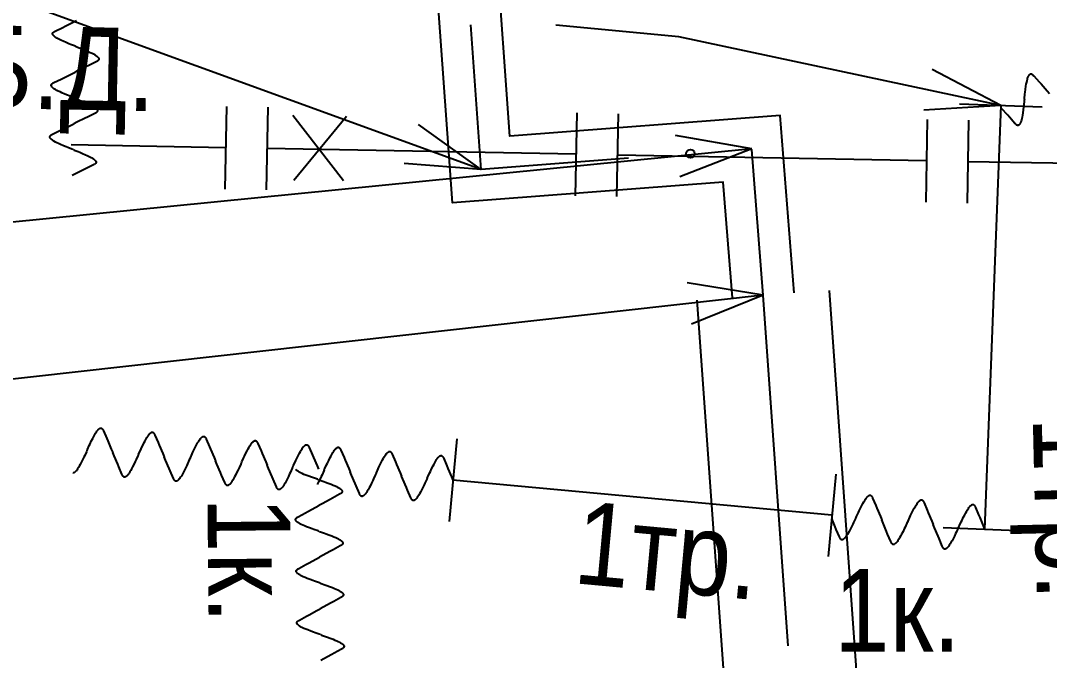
# Model space of a CAD drawing. Header units: metres. Extents: x -3947 to -3704, y 4976 to 6609.
# Drawn here: x -3866.42 to -3853.98, y 5736.65 to 5744.38 of the extents above; entities that cross this region are included whole.
import ezdxf
from ezdxf.enums import TextEntityAlignment as Align

# ---------------------------------------------------------------- set-up
doc = ezdxf.new("R2010")
doc.units = ezdxf.units.M
doc.header["$MEASUREMENT"] = 0
for name, color, linetype, lineweight in [('Газопровод', 7, 'Continuous', 25), ('Кабель защиты', 7, 'Continuous', 25), ('Теплосеть', 7, 'Continuous', 25)]:
    doc.layers.add(name, color=color, linetype=linetype, lineweight=lineweight)
doc.styles.add('Style-RUSSIAN_1251', font='RUSSIAN_1251.shx')

msp = doc.modelspace()

# ---------------------------------------------------------------- linework, layer by layer
at = {"layer": 'Газопровод', "linetype": 'Continuous'}
for p, q in [((-3863.931, 5743.343), (-3863.95, 5742.343)), ((-3863.431, 5743.334), (-3863.45, 5742.334)), ((-3862.515, 5742.442), (-3863.128, 5743.233)), ((-3863.115, 5742.452), (-3862.478, 5743.223)), ((-3859.695, 5743.264), (-3859.714, 5742.264)), ((-3859.195, 5743.254), (-3859.214, 5742.254)), ((-3855.459, 5743.184), (-3855.477, 5742.184)), ((-3854.959, 5743.175), (-3854.977, 5742.175)), ((-3863.94, 5742.843), (-3865.808, 5742.878)), ((-3859.704, 5742.764), (-3863.44, 5742.834)), ((-3855.468, 5742.684), (-3859.204, 5742.754)), ((-3851.232, 5742.605), (-3854.968, 5742.675))]:
    msp.add_line(p, q, dxfattribs=at)
at = {"layer": 'Кабель защиты', "linetype": 'Continuous'}
for p, q in [((-3854.569, 5743.355), (-3855.397, 5743.787)), ((-3854.569, 5743.355), (-3855.501, 5743.297)), ((-3855.069, 5743.374), (-3854.069, 5743.336)), ((-3861.146, 5739.324), (-3861.238, 5738.328)), ((-3856.564, 5738.899), (-3856.656, 5737.903)), ((-3855.266, 5738.253), (-3854.266, 5738.215))]:
    msp.add_line(p, q, dxfattribs=at)
at = {"layer": 'Кабель защиты', "linetype": 'Continuous', "flags": 128}
for points in [[(-3865.752, 5744.068), (-3865.766, 5744.074), (-3865.814, 5744.093), (-3865.835, 5744.101), (-3865.867, 5744.115), (-3865.902, 5744.13), (-3865.925, 5744.14), (-3865.948, 5744.151), (-3865.965, 5744.16), (-3865.981, 5744.169), (-3865.991, 5744.175), (-3865.999, 5744.181), (-3866.006, 5744.186), (-3866.009, 5744.188), (-3866.012, 5744.191), (-3866.017, 5744.195), (-3866.02, 5744.198), (-3866.022, 5744.201), (-3866.024, 5744.203), (-3866.026, 5744.206), (-3866.028, 5744.209), (-3866.029, 5744.212), (-3866.03, 5744.213), (-3866.031, 5744.215), (-3866.031, 5744.216), (-3866.031, 5744.218), (-3866.032, 5744.22), (-3866.032, 5744.221), (-3866.031, 5744.223), (-3866.031, 5744.224), (-3866.031, 5744.225), (-3866.031, 5744.226), (-3866.031, 5744.228), (-3866.03, 5744.229), (-3866.03, 5744.23), (-3866.029, 5744.232), (-3866.028, 5744.233), (-3866.027, 5744.235), (-3866.026, 5744.236), (-3866.025, 5744.237), (-3866.024, 5744.238), (-3866.023, 5744.239), (-3866.022, 5744.24), (-3866.019, 5744.242), (-3866.017, 5744.244), (-3866.014, 5744.246), (-3866.01, 5744.248), (-3866.007, 5744.25), (-3865.999, 5744.254), (-3865.91, 5744.298), (-3865.881, 5744.313), (-3865.782, 5744.361), (-3865.743, 5744.38)], [(-3854.569, 5743.355), (-3858.46, 5744.182), (-3859.95, 5744.324)], [(-3865.752, 5744.068), (-3865.738, 5744.063), (-3865.69, 5744.044), (-3865.669, 5744.035), (-3865.637, 5744.022), (-3865.602, 5744.007), (-3865.578, 5743.996), (-3865.555, 5743.985), (-3865.539, 5743.977), (-3865.522, 5743.967), (-3865.513, 5743.961), (-3865.504, 5743.956), (-3865.497, 5743.95), (-3865.494, 5743.948), (-3865.492, 5743.946), (-3865.487, 5743.941), (-3865.484, 5743.938), (-3865.482, 5743.936), (-3865.479, 5743.933), (-3865.477, 5743.93), (-3865.475, 5743.927), (-3865.474, 5743.925), (-3865.474, 5743.923), (-3865.473, 5743.922), (-3865.473, 5743.92), (-3865.472, 5743.919), (-3865.472, 5743.917), (-3865.472, 5743.915), (-3865.472, 5743.913), (-3865.472, 5743.912), (-3865.473, 5743.911), (-3865.473, 5743.91), (-3865.473, 5743.909), (-3865.474, 5743.908), (-3865.474, 5743.906), (-3865.475, 5743.905), (-3865.476, 5743.903), (-3865.477, 5743.902), (-3865.478, 5743.901), (-3865.479, 5743.9), (-3865.48, 5743.898), (-3865.481, 5743.897), (-3865.482, 5743.896), (-3865.485, 5743.894), (-3865.487, 5743.893), (-3865.489, 5743.891), (-3865.493, 5743.889), (-3865.497, 5743.887), (-3865.505, 5743.883), (-3865.594, 5743.838), (-3865.623, 5743.824), (-3865.722, 5743.775), (-3865.76, 5743.756)], [(-3865.769, 5743.444), (-3865.783, 5743.45), (-3865.83, 5743.469), (-3865.852, 5743.478), (-3865.883, 5743.491), (-3865.919, 5743.506), (-3865.942, 5743.517), (-3865.965, 5743.528), (-3865.982, 5743.536), (-3865.998, 5743.546), (-3866.008, 5743.552), (-3866.016, 5743.557), (-3866.023, 5743.562), (-3866.026, 5743.565), (-3866.029, 5743.567), (-3866.034, 5743.571), (-3866.037, 5743.574), (-3866.039, 5743.577), (-3866.041, 5743.58), (-3866.043, 5743.582), (-3866.045, 5743.586), (-3866.046, 5743.588), (-3866.047, 5743.589), (-3866.047, 5743.591), (-3866.048, 5743.592), (-3866.048, 5743.594), (-3866.048, 5743.596), (-3866.048, 5743.598), (-3866.048, 5743.6), (-3866.048, 5743.6), (-3866.048, 5743.602), (-3866.048, 5743.603), (-3866.047, 5743.604), (-3866.047, 5743.605), (-3866.046, 5743.606), (-3866.046, 5743.608), (-3866.044, 5743.61), (-3866.044, 5743.611), (-3866.043, 5743.612), (-3866.042, 5743.613), (-3866.041, 5743.614), (-3866.039, 5743.615), (-3866.038, 5743.616), (-3866.036, 5743.618), (-3866.034, 5743.62), (-3866.031, 5743.622), (-3866.027, 5743.624), (-3866.023, 5743.626), (-3866.016, 5743.63), (-3865.927, 5743.674), (-3865.897, 5743.689), (-3865.799, 5743.737), (-3865.76, 5743.756)], [(-3854.284, 5743.425), (-3854.283, 5743.44), (-3854.277, 5743.491), (-3854.274, 5743.514), (-3854.27, 5743.548), (-3854.265, 5743.586), (-3854.261, 5743.611), (-3854.256, 5743.636), (-3854.252, 5743.654), (-3854.248, 5743.673), (-3854.245, 5743.684), (-3854.241, 5743.693), (-3854.238, 5743.701), (-3854.237, 5743.705), (-3854.235, 5743.708), (-3854.232, 5743.714), (-3854.23, 5743.718), (-3854.228, 5743.721), (-3854.226, 5743.723), (-3854.224, 5743.726), (-3854.222, 5743.729), (-3854.22, 5743.73), (-3854.218, 5743.731), (-3854.217, 5743.732), (-3854.216, 5743.733), (-3854.214, 5743.734), (-3854.212, 5743.735), (-3854.211, 5743.735), (-3854.209, 5743.736), (-3854.208, 5743.736), (-3854.207, 5743.736), (-3854.206, 5743.736), (-3854.205, 5743.736), (-3854.203, 5743.736), (-3854.202, 5743.735), (-3854.2, 5743.735), (-3854.198, 5743.734), (-3854.197, 5743.734), (-3854.196, 5743.733), (-3854.194, 5743.733), (-3854.193, 5743.732), (-3854.191, 5743.731), (-3854.19, 5743.73), (-3854.187, 5743.728), (-3854.186, 5743.727), (-3854.183, 5743.725), (-3854.18, 5743.722), (-3854.177, 5743.718), (-3854.171, 5743.712), (-3854.105, 5743.638), (-3854.083, 5743.614), (-3854.01, 5743.531), (-3853.982, 5743.499)], [(-3865.769, 5743.444), (-3865.755, 5743.439), (-3865.707, 5743.42), (-3865.686, 5743.411), (-3865.654, 5743.398), (-3865.619, 5743.383), (-3865.595, 5743.372), (-3865.572, 5743.361), (-3865.556, 5743.353), (-3865.539, 5743.343), (-3865.529, 5743.337), (-3865.521, 5743.332), (-3865.514, 5743.327), (-3865.511, 5743.324), (-3865.508, 5743.322), (-3865.503, 5743.318), (-3865.501, 5743.314), (-3865.498, 5743.312), (-3865.496, 5743.309), (-3865.494, 5743.307), (-3865.492, 5743.303), (-3865.491, 5743.301), (-3865.491, 5743.3), (-3865.49, 5743.298), (-3865.49, 5743.296), (-3865.489, 5743.295), (-3865.489, 5743.293), (-3865.489, 5743.291), (-3865.489, 5743.289), (-3865.489, 5743.288), (-3865.489, 5743.287), (-3865.49, 5743.286), (-3865.49, 5743.285), (-3865.49, 5743.284), (-3865.491, 5743.283), (-3865.492, 5743.281), (-3865.493, 5743.279), (-3865.494, 5743.278), (-3865.495, 5743.277), (-3865.496, 5743.276), (-3865.497, 5743.275), (-3865.498, 5743.274), (-3865.499, 5743.273), (-3865.502, 5743.271), (-3865.503, 5743.269), (-3865.506, 5743.267), (-3865.51, 5743.265), (-3865.514, 5743.263), (-3865.521, 5743.259), (-3865.61, 5743.214), (-3865.64, 5743.2), (-3865.739, 5743.152), (-3865.777, 5743.133)], [(-3854.569, 5743.355), (-3854.766, 5738.234)], [(-3854.284, 5743.425), (-3854.286, 5743.41), (-3854.292, 5743.359), (-3854.294, 5743.336), (-3854.299, 5743.302), (-3854.304, 5743.264), (-3854.308, 5743.238), (-3854.313, 5743.213), (-3854.316, 5743.195), (-3854.321, 5743.177), (-3854.324, 5743.166), (-3854.328, 5743.156), (-3854.331, 5743.148), (-3854.332, 5743.145), (-3854.334, 5743.141), (-3854.337, 5743.135), (-3854.339, 5743.132), (-3854.341, 5743.129), (-3854.343, 5743.126), (-3854.345, 5743.124), (-3854.347, 5743.121), (-3854.349, 5743.119), (-3854.351, 5743.118), (-3854.352, 5743.117), (-3854.353, 5743.117), (-3854.355, 5743.116), (-3854.356, 5743.115), (-3854.358, 5743.115), (-3854.36, 5743.114), (-3854.361, 5743.114), (-3854.362, 5743.114), (-3854.363, 5743.114), (-3854.364, 5743.114), (-3854.366, 5743.114), (-3854.367, 5743.114), (-3854.369, 5743.115), (-3854.371, 5743.115), (-3854.372, 5743.116), (-3854.373, 5743.116), (-3854.375, 5743.117), (-3854.376, 5743.118), (-3854.378, 5743.118), (-3854.379, 5743.119), (-3854.381, 5743.121), (-3854.383, 5743.123), (-3854.386, 5743.125), (-3854.389, 5743.128), (-3854.392, 5743.131), (-3854.398, 5743.137), (-3854.464, 5743.211), (-3854.486, 5743.236), (-3854.559, 5743.318), (-3854.56, 5743.32)], [(-3865.785, 5742.821), (-3865.8, 5742.826), (-3865.847, 5742.845), (-3865.868, 5742.854), (-3865.9, 5742.867), (-3865.935, 5742.882), (-3865.959, 5742.893), (-3865.982, 5742.904), (-3865.998, 5742.912), (-3866.015, 5742.922), (-3866.025, 5742.928), (-3866.033, 5742.933), (-3866.04, 5742.939), (-3866.043, 5742.941), (-3866.046, 5742.943), (-3866.051, 5742.948), (-3866.054, 5742.951), (-3866.056, 5742.953), (-3866.058, 5742.956), (-3866.06, 5742.958), (-3866.062, 5742.962), (-3866.063, 5742.964), (-3866.064, 5742.966), (-3866.064, 5742.967), (-3866.065, 5742.969), (-3866.065, 5742.97), (-3866.065, 5742.972), (-3866.065, 5742.974), (-3866.065, 5742.976), (-3866.065, 5742.977), (-3866.065, 5742.978), (-3866.065, 5742.979), (-3866.064, 5742.98), (-3866.064, 5742.981), (-3866.063, 5742.983), (-3866.062, 5742.984), (-3866.061, 5742.986), (-3866.06, 5742.987), (-3866.06, 5742.988), (-3866.059, 5742.989), (-3866.057, 5742.991), (-3866.056, 5742.992), (-3866.055, 5742.993), (-3866.053, 5742.995), (-3866.051, 5742.996), (-3866.048, 5742.998), (-3866.044, 5743), (-3866.04, 5743.002), (-3866.033, 5743.006), (-3865.944, 5743.051), (-3865.914, 5743.065), (-3865.816, 5743.114), (-3865.777, 5743.133)], [(-3865.785, 5742.821), (-3865.771, 5742.815), (-3865.724, 5742.796), (-3865.703, 5742.788), (-3865.671, 5742.774), (-3865.636, 5742.759), (-3865.612, 5742.749), (-3865.589, 5742.738), (-3865.573, 5742.729), (-3865.556, 5742.72), (-3865.546, 5742.714), (-3865.538, 5742.708), (-3865.531, 5742.703), (-3865.528, 5742.701), (-3865.525, 5742.698), (-3865.52, 5742.694), (-3865.517, 5742.691), (-3865.515, 5742.688), (-3865.513, 5742.686), (-3865.511, 5742.683), (-3865.509, 5742.68), (-3865.508, 5742.677), (-3865.507, 5742.676), (-3865.507, 5742.674), (-3865.506, 5742.673), (-3865.506, 5742.671), (-3865.506, 5742.669), (-3865.506, 5742.667), (-3865.506, 5742.665), (-3865.506, 5742.665), (-3865.506, 5742.664), (-3865.506, 5742.662), (-3865.507, 5742.661), (-3865.507, 5742.66), (-3865.508, 5742.659), (-3865.509, 5742.657), (-3865.51, 5742.655), (-3865.511, 5742.654), (-3865.511, 5742.653), (-3865.512, 5742.652), (-3865.514, 5742.651), (-3865.515, 5742.65), (-3865.516, 5742.649), (-3865.518, 5742.647), (-3865.52, 5742.645), (-3865.523, 5742.643), (-3865.527, 5742.641), (-3865.531, 5742.639), (-3865.538, 5742.635), (-3865.627, 5742.591), (-3865.657, 5742.576), (-3865.755, 5742.528), (-3865.794, 5742.509)], [(-3865.616, 5739.184), (-3865.61, 5739.198), (-3865.588, 5739.245), (-3865.579, 5739.265), (-3865.564, 5739.296), (-3865.547, 5739.331), (-3865.535, 5739.354), (-3865.523, 5739.376), (-3865.513, 5739.392), (-3865.503, 5739.408), (-3865.496, 5739.417), (-3865.49, 5739.425), (-3865.485, 5739.432), (-3865.482, 5739.435), (-3865.48, 5739.438), (-3865.475, 5739.442), (-3865.472, 5739.445), (-3865.47, 5739.447), (-3865.467, 5739.449), (-3865.464, 5739.451), (-3865.46, 5739.453), (-3865.458, 5739.454), (-3865.457, 5739.454), (-3865.455, 5739.455), (-3865.453, 5739.455), (-3865.452, 5739.455), (-3865.45, 5739.455), (-3865.448, 5739.455), (-3865.446, 5739.455), (-3865.445, 5739.455), (-3865.444, 5739.455), (-3865.443, 5739.454), (-3865.442, 5739.454), (-3865.441, 5739.453), (-3865.44, 5739.453), (-3865.438, 5739.452), (-3865.436, 5739.451), (-3865.435, 5739.45), (-3865.434, 5739.449), (-3865.433, 5739.448), (-3865.432, 5739.447), (-3865.431, 5739.445), (-3865.43, 5739.444), (-3865.428, 5739.442), (-3865.427, 5739.44), (-3865.425, 5739.437), (-3865.423, 5739.433), (-3865.421, 5739.429), (-3865.418, 5739.421), (-3865.378, 5739.33), (-3865.365, 5739.3), (-3865.322, 5739.199), (-3865.305, 5739.159)], [(-3864.994, 5739.134), (-3864.988, 5739.148), (-3864.966, 5739.194), (-3864.957, 5739.215), (-3864.942, 5739.246), (-3864.925, 5739.28), (-3864.913, 5739.303), (-3864.901, 5739.326), (-3864.891, 5739.342), (-3864.881, 5739.358), (-3864.874, 5739.367), (-3864.869, 5739.375), (-3864.863, 5739.382), (-3864.861, 5739.385), (-3864.858, 5739.387), (-3864.853, 5739.392), (-3864.85, 5739.395), (-3864.848, 5739.397), (-3864.845, 5739.399), (-3864.842, 5739.4), (-3864.839, 5739.402), (-3864.836, 5739.403), (-3864.835, 5739.404), (-3864.833, 5739.404), (-3864.831, 5739.405), (-3864.83, 5739.405), (-3864.828, 5739.405), (-3864.826, 5739.405), (-3864.824, 5739.405), (-3864.823, 5739.405), (-3864.822, 5739.404), (-3864.821, 5739.404), (-3864.82, 5739.404), (-3864.819, 5739.403), (-3864.818, 5739.402), (-3864.816, 5739.402), (-3864.814, 5739.4), (-3864.813, 5739.399), (-3864.812, 5739.399), (-3864.811, 5739.398), (-3864.81, 5739.396), (-3864.809, 5739.395), (-3864.808, 5739.394), (-3864.806, 5739.391), (-3864.805, 5739.389), (-3864.803, 5739.386), (-3864.801, 5739.382), (-3864.799, 5739.378), (-3864.796, 5739.371), (-3864.756, 5739.28), (-3864.743, 5739.249), (-3864.7, 5739.148), (-3864.683, 5739.109)], [(-3864.372, 5739.084), (-3864.366, 5739.097), (-3864.344, 5739.144), (-3864.335, 5739.165), (-3864.32, 5739.196), (-3864.303, 5739.23), (-3864.291, 5739.253), (-3864.279, 5739.275), (-3864.269, 5739.291), (-3864.259, 5739.307), (-3864.252, 5739.317), (-3864.247, 5739.325), (-3864.241, 5739.331), (-3864.239, 5739.334), (-3864.236, 5739.337), (-3864.231, 5739.342), (-3864.228, 5739.344), (-3864.226, 5739.346), (-3864.223, 5739.348), (-3864.22, 5739.35), (-3864.217, 5739.352), (-3864.214, 5739.353), (-3864.213, 5739.353), (-3864.211, 5739.354), (-3864.21, 5739.354), (-3864.208, 5739.354), (-3864.206, 5739.355), (-3864.204, 5739.355), (-3864.202, 5739.354), (-3864.202, 5739.354), (-3864.2, 5739.354), (-3864.199, 5739.354), (-3864.198, 5739.353), (-3864.197, 5739.353), (-3864.196, 5739.352), (-3864.194, 5739.351), (-3864.193, 5739.35), (-3864.191, 5739.349), (-3864.19, 5739.348), (-3864.189, 5739.347), (-3864.188, 5739.346), (-3864.187, 5739.345), (-3864.186, 5739.344), (-3864.184, 5739.341), (-3864.183, 5739.339), (-3864.181, 5739.336), (-3864.179, 5739.332), (-3864.177, 5739.328), (-3864.174, 5739.321), (-3864.134, 5739.229), (-3864.121, 5739.199), (-3864.078, 5739.098), (-3864.061, 5739.058)], [(-3863.75, 5739.033), (-3863.744, 5739.047), (-3863.723, 5739.093), (-3863.713, 5739.114), (-3863.698, 5739.145), (-3863.681, 5739.179), (-3863.669, 5739.203), (-3863.657, 5739.225), (-3863.647, 5739.241), (-3863.637, 5739.257), (-3863.631, 5739.266), (-3863.625, 5739.274), (-3863.619, 5739.281), (-3863.617, 5739.284), (-3863.614, 5739.286), (-3863.609, 5739.291), (-3863.606, 5739.294), (-3863.604, 5739.296), (-3863.601, 5739.298), (-3863.598, 5739.3), (-3863.595, 5739.302), (-3863.592, 5739.302), (-3863.591, 5739.303), (-3863.589, 5739.303), (-3863.588, 5739.304), (-3863.586, 5739.304), (-3863.584, 5739.304), (-3863.582, 5739.304), (-3863.58, 5739.304), (-3863.58, 5739.304), (-3863.578, 5739.304), (-3863.577, 5739.303), (-3863.576, 5739.303), (-3863.575, 5739.302), (-3863.574, 5739.302), (-3863.572, 5739.301), (-3863.571, 5739.3), (-3863.569, 5739.299), (-3863.569, 5739.298), (-3863.567, 5739.297), (-3863.566, 5739.295), (-3863.565, 5739.294), (-3863.564, 5739.293), (-3863.562, 5739.291), (-3863.561, 5739.289), (-3863.559, 5739.286), (-3863.557, 5739.282), (-3863.555, 5739.278), (-3863.552, 5739.27), (-3863.512, 5739.179), (-3863.499, 5739.148), (-3863.456, 5739.047), (-3863.439, 5739.008)], [(-3863.128, 5738.983), (-3863.122, 5738.997), (-3863.101, 5739.043), (-3863.091, 5739.064), (-3863.076, 5739.095), (-3863.059, 5739.129), (-3863.047, 5739.152), (-3863.035, 5739.174), (-3863.025, 5739.19), (-3863.015, 5739.206), (-3863.009, 5739.216), (-3863.003, 5739.224), (-3862.997, 5739.231), (-3862.995, 5739.233), (-3862.992, 5739.236), (-3862.987, 5739.241), (-3862.984, 5739.244), (-3862.982, 5739.246), (-3862.979, 5739.248), (-3862.976, 5739.249), (-3862.973, 5739.251), (-3862.97, 5739.252), (-3862.969, 5739.253), (-3862.967, 5739.253), (-3862.966, 5739.253), (-3862.964, 5739.254), (-3862.962, 5739.254), (-3862.96, 5739.254), (-3862.958, 5739.254), (-3862.958, 5739.253), (-3862.956, 5739.253), (-3862.955, 5739.253), (-3862.954, 5739.252), (-3862.953, 5739.252), (-3862.952, 5739.251), (-3862.95, 5739.25), (-3862.949, 5739.249), (-3862.947, 5739.248), (-3862.947, 5739.247), (-3862.945, 5739.246), (-3862.944, 5739.245), (-3862.943, 5739.244), (-3862.942, 5739.243), (-3862.94, 5739.24), (-3862.939, 5739.238), (-3862.937, 5739.235), (-3862.935, 5739.231), (-3862.933, 5739.227), (-3862.93, 5739.22), (-3862.89, 5739.128), (-3862.877, 5739.098), (-3862.834, 5738.997), (-3862.817, 5738.958)], [(-3862.747, 5738.952), (-3862.74, 5738.966), (-3862.719, 5739.012), (-3862.709, 5739.033), (-3862.694, 5739.064), (-3862.677, 5739.098), (-3862.665, 5739.121), (-3862.653, 5739.143), (-3862.644, 5739.159), (-3862.633, 5739.175), (-3862.627, 5739.185), (-3862.621, 5739.193), (-3862.615, 5739.2), (-3862.613, 5739.202), (-3862.61, 5739.205), (-3862.605, 5739.21), (-3862.602, 5739.213), (-3862.6, 5739.215), (-3862.597, 5739.217), (-3862.594, 5739.218), (-3862.591, 5739.22), (-3862.588, 5739.221), (-3862.587, 5739.222), (-3862.585, 5739.222), (-3862.584, 5739.222), (-3862.582, 5739.223), (-3862.58, 5739.223), (-3862.578, 5739.223), (-3862.576, 5739.223), (-3862.576, 5739.223), (-3862.575, 5739.222), (-3862.574, 5739.222), (-3862.572, 5739.222), (-3862.571, 5739.221), (-3862.57, 5739.22), (-3862.568, 5739.219), (-3862.567, 5739.218), (-3862.566, 5739.217), (-3862.565, 5739.217), (-3862.564, 5739.215), (-3862.562, 5739.214), (-3862.561, 5739.213), (-3862.56, 5739.212), (-3862.558, 5739.209), (-3862.557, 5739.207), (-3862.555, 5739.204), (-3862.553, 5739.2), (-3862.551, 5739.196), (-3862.548, 5739.189), (-3862.508, 5739.098), (-3862.496, 5739.067), (-3862.452, 5738.966), (-3862.436, 5738.927)], [(-3865.616, 5739.184), (-3865.623, 5739.17), (-3865.644, 5739.124), (-3865.654, 5739.103), (-3865.669, 5739.072), (-3865.686, 5739.038), (-3865.698, 5739.015), (-3865.71, 5738.993), (-3865.719, 5738.977), (-3865.73, 5738.961), (-3865.736, 5738.951), (-3865.742, 5738.943), (-3865.748, 5738.936), (-3865.75, 5738.934), (-3865.753, 5738.931), (-3865.757, 5738.926), (-3865.761, 5738.924), (-3865.763, 5738.921), (-3865.766, 5738.919), (-3865.769, 5738.918), (-3865.772, 5738.916), (-3865.774, 5738.915), (-3865.776, 5738.914), (-3865.777, 5738.914), (-3865.779, 5738.914), (-3865.78, 5738.913), (-3865.783, 5738.913), (-3865.783, 5738.913)], [(-3864.994, 5739.134), (-3865.001, 5739.12), (-3865.022, 5739.074), (-3865.032, 5739.053), (-3865.047, 5739.022), (-3865.064, 5738.988), (-3865.076, 5738.964), (-3865.088, 5738.942), (-3865.097, 5738.926), (-3865.108, 5738.91), (-3865.114, 5738.901), (-3865.12, 5738.893), (-3865.126, 5738.886), (-3865.128, 5738.883), (-3865.131, 5738.881), (-3865.135, 5738.876), (-3865.139, 5738.873), (-3865.141, 5738.871), (-3865.144, 5738.869), (-3865.147, 5738.867), (-3865.15, 5738.866), (-3865.152, 5738.865), (-3865.154, 5738.864), (-3865.155, 5738.864), (-3865.157, 5738.863), (-3865.158, 5738.863), (-3865.161, 5738.863), (-3865.162, 5738.863), (-3865.164, 5738.863), (-3865.165, 5738.863), (-3865.166, 5738.863), (-3865.167, 5738.864), (-3865.168, 5738.864), (-3865.17, 5738.865), (-3865.171, 5738.865), (-3865.172, 5738.866), (-3865.174, 5738.867), (-3865.175, 5738.868), (-3865.176, 5738.869), (-3865.177, 5738.87), (-3865.179, 5738.872), (-3865.18, 5738.873), (-3865.18, 5738.874), (-3865.182, 5738.876), (-3865.184, 5738.878), (-3865.185, 5738.881), (-3865.188, 5738.886), (-3865.189, 5738.889), (-3865.193, 5738.897), (-3865.233, 5738.988), (-3865.245, 5739.019), (-3865.288, 5739.12), (-3865.305, 5739.159)], [(-3864.372, 5739.084), (-3864.379, 5739.07), (-3864.4, 5739.023), (-3864.41, 5739.003), (-3864.425, 5738.971), (-3864.442, 5738.937), (-3864.454, 5738.914), (-3864.466, 5738.892), (-3864.475, 5738.876), (-3864.486, 5738.86), (-3864.492, 5738.85), (-3864.498, 5738.842), (-3864.504, 5738.836), (-3864.506, 5738.833), (-3864.509, 5738.83), (-3864.513, 5738.825), (-3864.517, 5738.823), (-3864.519, 5738.821), (-3864.522, 5738.819), (-3864.525, 5738.817), (-3864.528, 5738.815), (-3864.53, 5738.814), (-3864.532, 5738.814), (-3864.534, 5738.813), (-3864.535, 5738.813), (-3864.537, 5738.813), (-3864.539, 5738.812), (-3864.54, 5738.812), (-3864.542, 5738.813), (-3864.543, 5738.813), (-3864.544, 5738.813), (-3864.545, 5738.813), (-3864.546, 5738.814), (-3864.548, 5738.814), (-3864.549, 5738.815), (-3864.55, 5738.816), (-3864.552, 5738.817), (-3864.553, 5738.818), (-3864.554, 5738.819), (-3864.555, 5738.82), (-3864.557, 5738.821), (-3864.558, 5738.822), (-3864.558, 5738.823), (-3864.56, 5738.826), (-3864.562, 5738.828), (-3864.564, 5738.831), (-3864.566, 5738.835), (-3864.567, 5738.839), (-3864.571, 5738.846), (-3864.611, 5738.938), (-3864.623, 5738.968), (-3864.666, 5739.069), (-3864.683, 5739.109)], [(-3862.125, 5738.901), (-3862.118, 5738.915), (-3862.097, 5738.962), (-3862.087, 5738.982), (-3862.072, 5739.014), (-3862.055, 5739.048), (-3862.043, 5739.071), (-3862.031, 5739.093), (-3862.022, 5739.109), (-3862.011, 5739.125), (-3862.005, 5739.135), (-3861.999, 5739.143), (-3861.993, 5739.149), (-3861.991, 5739.152), (-3861.988, 5739.155), (-3861.984, 5739.159), (-3861.98, 5739.162), (-3861.978, 5739.164), (-3861.975, 5739.166), (-3861.972, 5739.168), (-3861.969, 5739.17), (-3861.966, 5739.171), (-3861.965, 5739.171), (-3861.963, 5739.172), (-3861.962, 5739.172), (-3861.96, 5739.172), (-3861.958, 5739.173), (-3861.957, 5739.172), (-3861.955, 5739.172), (-3861.954, 5739.172), (-3861.953, 5739.172), (-3861.952, 5739.172), (-3861.95, 5739.171), (-3861.949, 5739.171), (-3861.948, 5739.17), (-3861.947, 5739.169), (-3861.945, 5739.168), (-3861.944, 5739.167), (-3861.943, 5739.166), (-3861.942, 5739.165), (-3861.94, 5739.164), (-3861.939, 5739.163), (-3861.938, 5739.162), (-3861.937, 5739.159), (-3861.935, 5739.157), (-3861.933, 5739.154), (-3861.931, 5739.15), (-3861.929, 5739.146), (-3861.926, 5739.138), (-3861.886, 5739.047), (-3861.874, 5739.017), (-3861.83, 5738.916), (-3861.814, 5738.876)], [(-3861.503, 5738.851), (-3861.496, 5738.865), (-3861.475, 5738.911), (-3861.465, 5738.932), (-3861.45, 5738.963), (-3861.433, 5738.997), (-3861.421, 5739.02), (-3861.409, 5739.043), (-3861.4, 5739.059), (-3861.389, 5739.075), (-3861.383, 5739.084), (-3861.377, 5739.092), (-3861.371, 5739.099), (-3861.369, 5739.102), (-3861.366, 5739.104), (-3861.362, 5739.109), (-3861.358, 5739.112), (-3861.356, 5739.114), (-3861.353, 5739.116), (-3861.35, 5739.118), (-3861.347, 5739.119), (-3861.345, 5739.12), (-3861.343, 5739.121), (-3861.341, 5739.121), (-3861.34, 5739.122), (-3861.338, 5739.122), (-3861.336, 5739.122), (-3861.335, 5739.122), (-3861.333, 5739.122), (-3861.332, 5739.122), (-3861.331, 5739.121), (-3861.33, 5739.121), (-3861.329, 5739.121), (-3861.327, 5739.12), (-3861.326, 5739.12), (-3861.325, 5739.119), (-3861.323, 5739.117), (-3861.322, 5739.117), (-3861.321, 5739.116), (-3861.32, 5739.115), (-3861.318, 5739.113), (-3861.317, 5739.112), (-3861.317, 5739.111), (-3861.315, 5739.108), (-3861.313, 5739.107), (-3861.311, 5739.104), (-3861.309, 5739.099), (-3861.308, 5739.096), (-3861.304, 5739.088), (-3861.264, 5738.997), (-3861.252, 5738.966), (-3861.208, 5738.865), (-3861.192, 5738.826)], [(-3863.75, 5739.033), (-3863.757, 5739.019), (-3863.778, 5738.973), (-3863.788, 5738.952), (-3863.803, 5738.921), (-3863.82, 5738.887), (-3863.832, 5738.864), (-3863.844, 5738.841), (-3863.853, 5738.825), (-3863.864, 5738.81), (-3863.87, 5738.8), (-3863.876, 5738.792), (-3863.882, 5738.785), (-3863.884, 5738.783), (-3863.887, 5738.78), (-3863.891, 5738.775), (-3863.895, 5738.772), (-3863.897, 5738.77), (-3863.9, 5738.768), (-3863.903, 5738.767), (-3863.906, 5738.765), (-3863.908, 5738.764), (-3863.91, 5738.763), (-3863.912, 5738.763), (-3863.913, 5738.762), (-3863.915, 5738.762), (-3863.917, 5738.762), (-3863.918, 5738.762), (-3863.92, 5738.762), (-3863.921, 5738.762), (-3863.922, 5738.763), (-3863.923, 5738.763), (-3863.925, 5738.763), (-3863.926, 5738.764), (-3863.927, 5738.765), (-3863.928, 5738.765), (-3863.93, 5738.767), (-3863.931, 5738.768), (-3863.932, 5738.768), (-3863.933, 5738.769), (-3863.935, 5738.771), (-3863.936, 5738.772), (-3863.937, 5738.773), (-3863.938, 5738.776), (-3863.94, 5738.778), (-3863.942, 5738.781), (-3863.944, 5738.785), (-3863.946, 5738.789), (-3863.949, 5738.796), (-3863.989, 5738.887), (-3864.001, 5738.918), (-3864.045, 5739.019), (-3864.061, 5739.058)], [(-3863.128, 5738.983), (-3863.135, 5738.969), (-3863.156, 5738.922), (-3863.166, 5738.902), (-3863.181, 5738.871), (-3863.198, 5738.836), (-3863.21, 5738.813), (-3863.222, 5738.791), (-3863.231, 5738.775), (-3863.242, 5738.759), (-3863.248, 5738.75), (-3863.254, 5738.742), (-3863.26, 5738.735), (-3863.262, 5738.732), (-3863.265, 5738.729), (-3863.27, 5738.725), (-3863.273, 5738.722), (-3863.275, 5738.72), (-3863.278, 5738.718), (-3863.281, 5738.716), (-3863.284, 5738.714), (-3863.287, 5738.713), (-3863.288, 5738.713), (-3863.29, 5738.712), (-3863.291, 5738.712), (-3863.293, 5738.712), (-3863.295, 5738.712), (-3863.297, 5738.712), (-3863.298, 5738.712), (-3863.299, 5738.712), (-3863.3, 5738.712), (-3863.301, 5738.713), (-3863.303, 5738.713), (-3863.304, 5738.714), (-3863.305, 5738.714), (-3863.307, 5738.715), (-3863.308, 5738.716), (-3863.309, 5738.717), (-3863.31, 5738.718), (-3863.311, 5738.719), (-3863.313, 5738.72), (-3863.314, 5738.722), (-3863.315, 5738.723), (-3863.316, 5738.725), (-3863.318, 5738.727), (-3863.32, 5738.73), (-3863.322, 5738.734), (-3863.324, 5738.738), (-3863.327, 5738.746), (-3863.367, 5738.837), (-3863.379, 5738.867), (-3863.423, 5738.968), (-3863.439, 5739.008)], [(-3862.816, 5738.831), (-3862.831, 5738.836), (-3862.879, 5738.853), (-3862.901, 5738.861), (-3862.933, 5738.873), (-3862.969, 5738.887), (-3862.993, 5738.896), (-3863.016, 5738.906), (-3863.033, 5738.914), (-3863.05, 5738.923), (-3863.06, 5738.929), (-3863.068, 5738.934), (-3863.075, 5738.939), (-3863.078, 5738.941), (-3863.081, 5738.943), (-3863.086, 5738.948), (-3863.089, 5738.951), (-3863.092, 5738.953), (-3863.093, 5738.954)], [(-3862.747, 5738.952), (-3862.753, 5738.938), (-3862.774, 5738.892), (-3862.784, 5738.871), (-3862.799, 5738.84), (-3862.816, 5738.806), (-3862.828, 5738.782), (-3862.833, 5738.774)], [(-3862.125, 5738.901), (-3862.131, 5738.888), (-3862.152, 5738.841), (-3862.162, 5738.82), (-3862.177, 5738.789), (-3862.194, 5738.755), (-3862.206, 5738.732), (-3862.218, 5738.71), (-3862.228, 5738.694), (-3862.238, 5738.678), (-3862.244, 5738.668), (-3862.25, 5738.66), (-3862.256, 5738.654), (-3862.258, 5738.651), (-3862.261, 5738.648), (-3862.266, 5738.643), (-3862.269, 5738.641), (-3862.271, 5738.639), (-3862.274, 5738.637), (-3862.277, 5738.635), (-3862.28, 5738.633), (-3862.283, 5738.632), (-3862.284, 5738.632), (-3862.286, 5738.631), (-3862.287, 5738.631), (-3862.289, 5738.631), (-3862.291, 5738.63), (-3862.293, 5738.63), (-3862.295, 5738.631), (-3862.295, 5738.631), (-3862.297, 5738.631), (-3862.298, 5738.631), (-3862.299, 5738.632), (-3862.3, 5738.632), (-3862.301, 5738.633), (-3862.303, 5738.634), (-3862.304, 5738.635), (-3862.306, 5738.636), (-3862.306, 5738.637), (-3862.308, 5738.638), (-3862.309, 5738.639), (-3862.31, 5738.64), (-3862.311, 5738.641), (-3862.313, 5738.644), (-3862.314, 5738.646), (-3862.316, 5738.649), (-3862.318, 5738.653), (-3862.32, 5738.657), (-3862.323, 5738.664), (-3862.363, 5738.756), (-3862.376, 5738.786), (-3862.419, 5738.887), (-3862.436, 5738.927)], [(-3861.503, 5738.851), (-3861.509, 5738.837), (-3861.53, 5738.791), (-3861.54, 5738.77), (-3861.555, 5738.739), (-3861.572, 5738.705), (-3861.584, 5738.682), (-3861.596, 5738.659), (-3861.606, 5738.643), (-3861.616, 5738.627), (-3861.623, 5738.618), (-3861.628, 5738.61), (-3861.634, 5738.603), (-3861.636, 5738.6), (-3861.639, 5738.598), (-3861.644, 5738.593), (-3861.647, 5738.59), (-3861.649, 5738.588), (-3861.652, 5738.586), (-3861.655, 5738.584), (-3861.658, 5738.583), (-3861.661, 5738.582), (-3861.662, 5738.581), (-3861.664, 5738.581), (-3861.665, 5738.58), (-3861.667, 5738.58), (-3861.669, 5738.58), (-3861.671, 5738.58), (-3861.673, 5738.58), (-3861.673, 5738.58), (-3861.675, 5738.581), (-3861.676, 5738.581), (-3861.677, 5738.581), (-3861.678, 5738.582), (-3861.679, 5738.583), (-3861.681, 5738.583), (-3861.682, 5738.585), (-3861.684, 5738.586), (-3861.685, 5738.586), (-3861.686, 5738.587), (-3861.687, 5738.589), (-3861.688, 5738.59), (-3861.689, 5738.591), (-3861.691, 5738.594), (-3861.692, 5738.596), (-3861.694, 5738.599), (-3861.696, 5738.603), (-3861.698, 5738.607), (-3861.701, 5738.614), (-3861.741, 5738.705), (-3861.754, 5738.736), (-3861.797, 5738.837), (-3861.814, 5738.876)], [(-3862.816, 5738.831), (-3862.802, 5738.826), (-3862.754, 5738.809), (-3862.732, 5738.801), (-3862.7, 5738.789), (-3862.664, 5738.776), (-3862.64, 5738.766), (-3862.617, 5738.756), (-3862.6, 5738.748), (-3862.583, 5738.739), (-3862.573, 5738.733), (-3862.565, 5738.728), (-3862.557, 5738.723), (-3862.554, 5738.721), (-3862.551, 5738.719), (-3862.546, 5738.715), (-3862.543, 5738.712), (-3862.541, 5738.709), (-3862.539, 5738.707), (-3862.537, 5738.704), (-3862.535, 5738.701), (-3862.534, 5738.699), (-3862.533, 5738.697), (-3862.532, 5738.696), (-3862.532, 5738.694), (-3862.531, 5738.693), (-3862.531, 5738.691), (-3862.531, 5738.689), (-3862.531, 5738.687), (-3862.531, 5738.686), (-3862.531, 5738.685), (-3862.531, 5738.684), (-3862.532, 5738.683), (-3862.532, 5738.682), (-3862.533, 5738.68), (-3862.533, 5738.679), (-3862.534, 5738.677), (-3862.535, 5738.675), (-3862.536, 5738.675), (-3862.537, 5738.673), (-3862.538, 5738.672), (-3862.539, 5738.671), (-3862.54, 5738.67), (-3862.543, 5738.668), (-3862.544, 5738.666), (-3862.547, 5738.664), (-3862.551, 5738.662), (-3862.555, 5738.659), (-3862.562, 5738.655), (-3862.649, 5738.607), (-3862.678, 5738.592), (-3862.775, 5738.54), (-3862.813, 5738.519)], [(-3856.61, 5738.401), (-3861.192, 5738.826)], [(-3856.319, 5738.375), (-3856.313, 5738.388), (-3856.291, 5738.435), (-3856.281, 5738.455), (-3856.266, 5738.486), (-3856.249, 5738.52), (-3856.236, 5738.543), (-3856.224, 5738.565), (-3856.214, 5738.581), (-3856.204, 5738.597), (-3856.197, 5738.607), (-3856.191, 5738.614), (-3856.186, 5738.621), (-3856.183, 5738.624), (-3856.181, 5738.627), (-3856.176, 5738.631), (-3856.173, 5738.634), (-3856.17, 5738.636), (-3856.167, 5738.638), (-3856.164, 5738.64), (-3856.161, 5738.641), (-3856.159, 5738.642), (-3856.157, 5738.643), (-3856.156, 5738.643), (-3856.154, 5738.644), (-3856.153, 5738.644), (-3856.15, 5738.644), (-3856.149, 5738.644), (-3856.147, 5738.644), (-3856.146, 5738.644), (-3856.145, 5738.643), (-3856.144, 5738.643), (-3856.143, 5738.643), (-3856.141, 5738.642), (-3856.14, 5738.641), (-3856.139, 5738.641), (-3856.137, 5738.639), (-3856.136, 5738.638), (-3856.135, 5738.638), (-3856.134, 5738.636), (-3856.133, 5738.635), (-3856.132, 5738.634), (-3856.131, 5738.633), (-3856.129, 5738.63), (-3856.128, 5738.628), (-3856.126, 5738.625), (-3856.124, 5738.621), (-3856.122, 5738.617), (-3856.119, 5738.61), (-3856.08, 5738.518), (-3856.067, 5738.487), (-3856.025, 5738.386), (-3856.009, 5738.346)], [(-3862.809, 5738.207), (-3862.823, 5738.212), (-3862.872, 5738.229), (-3862.893, 5738.237), (-3862.925, 5738.249), (-3862.961, 5738.263), (-3862.985, 5738.272), (-3863.008, 5738.283), (-3863.025, 5738.29), (-3863.042, 5738.299), (-3863.052, 5738.305), (-3863.061, 5738.31), (-3863.068, 5738.315), (-3863.071, 5738.317), (-3863.074, 5738.319), (-3863.079, 5738.324), (-3863.082, 5738.327), (-3863.084, 5738.329), (-3863.086, 5738.332), (-3863.088, 5738.334), (-3863.091, 5738.337), (-3863.092, 5738.34), (-3863.092, 5738.341), (-3863.093, 5738.343), (-3863.094, 5738.344), (-3863.094, 5738.345), (-3863.094, 5738.348), (-3863.094, 5738.349), (-3863.094, 5738.351), (-3863.094, 5738.352), (-3863.094, 5738.353), (-3863.094, 5738.354), (-3863.094, 5738.356), (-3863.093, 5738.357), (-3863.093, 5738.358), (-3863.092, 5738.36), (-3863.091, 5738.362), (-3863.09, 5738.363), (-3863.089, 5738.364), (-3863.088, 5738.365), (-3863.087, 5738.366), (-3863.086, 5738.367), (-3863.085, 5738.368), (-3863.083, 5738.371), (-3863.081, 5738.372), (-3863.078, 5738.374), (-3863.074, 5738.377), (-3863.07, 5738.379), (-3863.063, 5738.383), (-3862.976, 5738.431), (-3862.947, 5738.446), (-3862.85, 5738.499), (-3862.813, 5738.519)], [(-3855.698, 5738.318), (-3855.691, 5738.332), (-3855.669, 5738.378), (-3855.66, 5738.399), (-3855.644, 5738.43), (-3855.627, 5738.464), (-3855.615, 5738.487), (-3855.602, 5738.509), (-3855.593, 5738.525), (-3855.582, 5738.541), (-3855.576, 5738.55), (-3855.57, 5738.558), (-3855.564, 5738.565), (-3855.562, 5738.568), (-3855.559, 5738.57), (-3855.554, 5738.575), (-3855.551, 5738.578), (-3855.549, 5738.58), (-3855.546, 5738.582), (-3855.543, 5738.583), (-3855.54, 5738.585), (-3855.537, 5738.586), (-3855.536, 5738.587), (-3855.534, 5738.587), (-3855.532, 5738.587), (-3855.531, 5738.588), (-3855.529, 5738.588), (-3855.527, 5738.588), (-3855.525, 5738.587), (-3855.524, 5738.587), (-3855.523, 5738.587), (-3855.522, 5738.587), (-3855.521, 5738.586), (-3855.52, 5738.586), (-3855.519, 5738.585), (-3855.517, 5738.584), (-3855.515, 5738.583), (-3855.514, 5738.582), (-3855.513, 5738.581), (-3855.512, 5738.58), (-3855.511, 5738.579), (-3855.51, 5738.578), (-3855.509, 5738.577), (-3855.507, 5738.574), (-3855.506, 5738.572), (-3855.504, 5738.569), (-3855.502, 5738.565), (-3855.5, 5738.561), (-3855.497, 5738.553), (-3855.458, 5738.462), (-3855.446, 5738.431), (-3855.404, 5738.33), (-3855.387, 5738.29)], [(-3855.076, 5738.262), (-3855.07, 5738.276), (-3855.048, 5738.322), (-3855.038, 5738.343), (-3855.023, 5738.374), (-3855.006, 5738.408), (-3854.993, 5738.431), (-3854.981, 5738.453), (-3854.971, 5738.469), (-3854.961, 5738.485), (-3854.954, 5738.494), (-3854.948, 5738.502), (-3854.943, 5738.509), (-3854.94, 5738.511), (-3854.938, 5738.514), (-3854.933, 5738.519), (-3854.93, 5738.521), (-3854.927, 5738.523), (-3854.924, 5738.525), (-3854.922, 5738.527), (-3854.918, 5738.529), (-3854.916, 5738.53), (-3854.914, 5738.53), (-3854.913, 5738.531), (-3854.911, 5738.531), (-3854.91, 5738.531), (-3854.908, 5738.531), (-3854.906, 5738.531), (-3854.904, 5738.531), (-3854.903, 5738.531), (-3854.902, 5738.531), (-3854.901, 5738.53), (-3854.9, 5738.53), (-3854.899, 5738.53), (-3854.897, 5738.529), (-3854.896, 5738.528), (-3854.894, 5738.527), (-3854.893, 5738.526), (-3854.892, 5738.525), (-3854.891, 5738.524), (-3854.89, 5738.523), (-3854.889, 5738.521), (-3854.888, 5738.52), (-3854.886, 5738.518), (-3854.885, 5738.516), (-3854.883, 5738.513), (-3854.881, 5738.509), (-3854.879, 5738.505), (-3854.876, 5738.497), (-3854.837, 5738.405), (-3854.824, 5738.375), (-3854.782, 5738.274), (-3854.766, 5738.234)], [(-3856.319, 5738.375), (-3856.326, 5738.361), (-3856.348, 5738.315), (-3856.358, 5738.294), (-3856.373, 5738.263), (-3856.39, 5738.229), (-3856.402, 5738.206), (-3856.415, 5738.184), (-3856.424, 5738.168), (-3856.435, 5738.152), (-3856.441, 5738.142), (-3856.447, 5738.135), (-3856.453, 5738.128), (-3856.455, 5738.125), (-3856.458, 5738.123), (-3856.463, 5738.118), (-3856.466, 5738.115), (-3856.469, 5738.113), (-3856.471, 5738.111), (-3856.474, 5738.109), (-3856.478, 5738.108), (-3856.48, 5738.107), (-3856.481, 5738.106), (-3856.483, 5738.106), (-3856.485, 5738.105), (-3856.486, 5738.105), (-3856.488, 5738.105), (-3856.49, 5738.105), (-3856.492, 5738.105), (-3856.493, 5738.105), (-3856.494, 5738.106), (-3856.495, 5738.106), (-3856.496, 5738.107), (-3856.497, 5738.107), (-3856.498, 5738.108), (-3856.5, 5738.109), (-3856.502, 5738.11), (-3856.503, 5738.111), (-3856.504, 5738.112), (-3856.505, 5738.113), (-3856.506, 5738.114), (-3856.507, 5738.115), (-3856.508, 5738.116), (-3856.51, 5738.119), (-3856.511, 5738.121), (-3856.513, 5738.124), (-3856.515, 5738.128), (-3856.517, 5738.132), (-3856.52, 5738.139), (-3856.559, 5738.231), (-3856.571, 5738.262), (-3856.613, 5738.363)], [(-3855.698, 5738.318), (-3855.704, 5738.305), (-3855.726, 5738.258), (-3855.736, 5738.238), (-3855.751, 5738.207), (-3855.769, 5738.173), (-3855.781, 5738.15), (-3855.793, 5738.127), (-3855.803, 5738.112), (-3855.813, 5738.096), (-3855.82, 5738.086), (-3855.826, 5738.078), (-3855.832, 5738.072), (-3855.834, 5738.069), (-3855.837, 5738.066), (-3855.841, 5738.062), (-3855.845, 5738.059), (-3855.847, 5738.057), (-3855.85, 5738.055), (-3855.853, 5738.053), (-3855.856, 5738.051), (-3855.858, 5738.05), (-3855.86, 5738.05), (-3855.862, 5738.049), (-3855.863, 5738.049), (-3855.865, 5738.049), (-3855.867, 5738.049), (-3855.868, 5738.049), (-3855.87, 5738.049), (-3855.871, 5738.049), (-3855.872, 5738.049), (-3855.873, 5738.05), (-3855.875, 5738.05), (-3855.876, 5738.051), (-3855.877, 5738.051), (-3855.878, 5738.052), (-3855.88, 5738.054), (-3855.881, 5738.055), (-3855.882, 5738.055), (-3855.883, 5738.056), (-3855.885, 5738.058), (-3855.886, 5738.059), (-3855.886, 5738.06), (-3855.888, 5738.063), (-3855.89, 5738.065), (-3855.891, 5738.068), (-3855.894, 5738.072), (-3855.895, 5738.076), (-3855.898, 5738.083), (-3855.937, 5738.175), (-3855.95, 5738.205), (-3855.992, 5738.307), (-3856.009, 5738.346)], [(-3855.076, 5738.262), (-3855.083, 5738.248), (-3855.105, 5738.202), (-3855.115, 5738.181), (-3855.13, 5738.15), (-3855.147, 5738.116), (-3855.159, 5738.093), (-3855.172, 5738.071), (-3855.181, 5738.055), (-3855.192, 5738.039), (-3855.198, 5738.03), (-3855.204, 5738.022), (-3855.21, 5738.015), (-3855.213, 5738.013), (-3855.215, 5738.01), (-3855.22, 5738.005), (-3855.223, 5738.003), (-3855.226, 5738.001), (-3855.228, 5737.999), (-3855.231, 5737.997), (-3855.235, 5737.995), (-3855.237, 5737.994), (-3855.239, 5737.994), (-3855.24, 5737.993), (-3855.242, 5737.993), (-3855.243, 5737.993), (-3855.245, 5737.993), (-3855.247, 5737.993), (-3855.249, 5737.993), (-3855.25, 5737.993), (-3855.251, 5737.993), (-3855.252, 5737.994), (-3855.253, 5737.994), (-3855.254, 5737.994), (-3855.256, 5737.995), (-3855.257, 5737.996), (-3855.259, 5737.997), (-3855.26, 5737.998), (-3855.261, 5737.999), (-3855.262, 5738), (-3855.263, 5738.001), (-3855.264, 5738.003), (-3855.265, 5738.004), (-3855.267, 5738.006), (-3855.268, 5738.008), (-3855.27, 5738.011), (-3855.272, 5738.015), (-3855.274, 5738.019), (-3855.277, 5738.027), (-3855.316, 5738.119), (-3855.328, 5738.149), (-3855.371, 5738.25), (-3855.387, 5738.29)], [(-3862.809, 5738.207), (-3862.795, 5738.202), (-3862.746, 5738.185), (-3862.725, 5738.177), (-3862.692, 5738.165), (-3862.657, 5738.152), (-3862.633, 5738.142), (-3862.609, 5738.132), (-3862.593, 5738.124), (-3862.576, 5738.115), (-3862.566, 5738.109), (-3862.557, 5738.104), (-3862.55, 5738.099), (-3862.547, 5738.097), (-3862.544, 5738.095), (-3862.539, 5738.091), (-3862.536, 5738.088), (-3862.534, 5738.085), (-3862.531, 5738.083), (-3862.529, 5738.08), (-3862.527, 5738.077), (-3862.526, 5738.075), (-3862.525, 5738.073), (-3862.525, 5738.072), (-3862.524, 5738.07), (-3862.524, 5738.069), (-3862.524, 5738.067), (-3862.523, 5738.065), (-3862.524, 5738.063), (-3862.524, 5738.062), (-3862.524, 5738.061), (-3862.524, 5738.06), (-3862.524, 5738.059), (-3862.525, 5738.058), (-3862.525, 5738.056), (-3862.526, 5738.055), (-3862.527, 5738.053), (-3862.528, 5738.051), (-3862.529, 5738.051), (-3862.529, 5738.049), (-3862.531, 5738.048), (-3862.532, 5738.047), (-3862.533, 5738.046), (-3862.535, 5738.044), (-3862.537, 5738.042), (-3862.54, 5738.04), (-3862.544, 5738.038), (-3862.547, 5738.036), (-3862.555, 5738.032), (-3862.642, 5737.983), (-3862.671, 5737.968), (-3862.767, 5737.916), (-3862.805, 5737.895)], [(-3862.801, 5737.583), (-3862.816, 5737.588), (-3862.864, 5737.605), (-3862.886, 5737.613), (-3862.918, 5737.625), (-3862.954, 5737.639), (-3862.978, 5737.648), (-3863.001, 5737.659), (-3863.018, 5737.666), (-3863.035, 5737.675), (-3863.045, 5737.681), (-3863.053, 5737.686), (-3863.06, 5737.691), (-3863.063, 5737.693), (-3863.066, 5737.695), (-3863.071, 5737.7), (-3863.074, 5737.703), (-3863.077, 5737.705), (-3863.079, 5737.708), (-3863.081, 5737.71), (-3863.083, 5737.713), (-3863.084, 5737.716), (-3863.085, 5737.717), (-3863.086, 5737.719), (-3863.086, 5737.72), (-3863.086, 5737.722), (-3863.087, 5737.724), (-3863.087, 5737.725), (-3863.087, 5737.727), (-3863.087, 5737.728), (-3863.087, 5737.729), (-3863.086, 5737.73), (-3863.086, 5737.732), (-3863.086, 5737.733), (-3863.085, 5737.734), (-3863.084, 5737.736), (-3863.083, 5737.738), (-3863.083, 5737.739), (-3863.082, 5737.74), (-3863.081, 5737.741), (-3863.08, 5737.742), (-3863.079, 5737.743), (-3863.078, 5737.744), (-3863.075, 5737.747), (-3863.073, 5737.748), (-3863.071, 5737.75), (-3863.067, 5737.753), (-3863.063, 5737.755), (-3863.056, 5737.759), (-3862.969, 5737.807), (-3862.94, 5737.822), (-3862.843, 5737.875), (-3862.805, 5737.895)], [(-3862.801, 5737.583), (-3862.787, 5737.578), (-3862.739, 5737.561), (-3862.717, 5737.553), (-3862.685, 5737.541), (-3862.649, 5737.528), (-3862.625, 5737.518), (-3862.602, 5737.508), (-3862.585, 5737.5), (-3862.568, 5737.491), (-3862.558, 5737.485), (-3862.55, 5737.48), (-3862.543, 5737.475), (-3862.54, 5737.473), (-3862.537, 5737.471), (-3862.531, 5737.467), (-3862.528, 5737.464), (-3862.526, 5737.461), (-3862.524, 5737.459), (-3862.522, 5737.456), (-3862.52, 5737.453), (-3862.519, 5737.451), (-3862.518, 5737.449), (-3862.517, 5737.448), (-3862.517, 5737.446), (-3862.517, 5737.445), (-3862.516, 5737.443), (-3862.516, 5737.441), (-3862.516, 5737.439), (-3862.516, 5737.438), (-3862.516, 5737.437), (-3862.517, 5737.436), (-3862.517, 5737.435), (-3862.517, 5737.434), (-3862.518, 5737.432), (-3862.518, 5737.431), (-3862.52, 5737.429), (-3862.52, 5737.428), (-3862.521, 5737.427), (-3862.522, 5737.425), (-3862.523, 5737.424), (-3862.524, 5737.423), (-3862.525, 5737.422), (-3862.528, 5737.42), (-3862.53, 5737.418), (-3862.532, 5737.416), (-3862.536, 5737.414), (-3862.54, 5737.412), (-3862.547, 5737.408), (-3862.634, 5737.36), (-3862.663, 5737.344), (-3862.76, 5737.292), (-3862.798, 5737.271)], [(-3862.794, 5736.959), (-3862.808, 5736.964), (-3862.857, 5736.981), (-3862.878, 5736.989), (-3862.91, 5737.001), (-3862.946, 5737.015), (-3862.97, 5737.025), (-3862.994, 5737.035), (-3863.01, 5737.043), (-3863.027, 5737.051), (-3863.037, 5737.057), (-3863.046, 5737.062), (-3863.053, 5737.067), (-3863.056, 5737.069), (-3863.059, 5737.072), (-3863.064, 5737.076), (-3863.067, 5737.079), (-3863.069, 5737.081), (-3863.072, 5737.084), (-3863.074, 5737.086), (-3863.076, 5737.089), (-3863.077, 5737.092), (-3863.078, 5737.093), (-3863.078, 5737.095), (-3863.079, 5737.096), (-3863.079, 5737.098), (-3863.079, 5737.1), (-3863.079, 5737.101), (-3863.079, 5737.103), (-3863.079, 5737.104), (-3863.079, 5737.105), (-3863.079, 5737.106), (-3863.079, 5737.108), (-3863.078, 5737.109), (-3863.078, 5737.11), (-3863.077, 5737.112), (-3863.076, 5737.114), (-3863.075, 5737.115), (-3863.074, 5737.116), (-3863.073, 5737.117), (-3863.072, 5737.118), (-3863.071, 5737.119), (-3863.07, 5737.12), (-3863.068, 5737.123), (-3863.066, 5737.124), (-3863.063, 5737.126), (-3863.059, 5737.129), (-3863.056, 5737.131), (-3863.048, 5737.135), (-3862.961, 5737.183), (-3862.932, 5737.198), (-3862.836, 5737.251), (-3862.798, 5737.271)], [(-3862.794, 5736.959), (-3862.78, 5736.954), (-3862.731, 5736.937), (-3862.71, 5736.929), (-3862.678, 5736.917), (-3862.642, 5736.904), (-3862.618, 5736.894), (-3862.594, 5736.884), (-3862.578, 5736.876), (-3862.561, 5736.867), (-3862.551, 5736.861), (-3862.542, 5736.856), (-3862.535, 5736.851), (-3862.532, 5736.849), (-3862.529, 5736.847), (-3862.524, 5736.843), (-3862.521, 5736.84), (-3862.519, 5736.837), (-3862.517, 5736.835), (-3862.514, 5736.832), (-3862.512, 5736.829), (-3862.511, 5736.827), (-3862.51, 5736.825), (-3862.51, 5736.824), (-3862.509, 5736.822), (-3862.509, 5736.821), (-3862.509, 5736.819), (-3862.509, 5736.817), (-3862.509, 5736.815), (-3862.509, 5736.814), (-3862.509, 5736.813), (-3862.509, 5736.812), (-3862.509, 5736.811), (-3862.51, 5736.81), (-3862.51, 5736.808), (-3862.511, 5736.807), (-3862.512, 5736.805), (-3862.513, 5736.804), (-3862.514, 5736.803), (-3862.515, 5736.801), (-3862.516, 5736.8), (-3862.517, 5736.799), (-3862.518, 5736.798), (-3862.52, 5736.796), (-3862.522, 5736.794), (-3862.525, 5736.792), (-3862.529, 5736.79), (-3862.532, 5736.788), (-3862.54, 5736.784), (-3862.627, 5736.736), (-3862.656, 5736.72), (-3862.752, 5736.668), (-3862.79, 5736.647)]]:
    msp.add_lwpolyline(points, dxfattribs=at)
at = {"layer": 'Теплосеть', "linetype": 'Continuous'}
for p, q in [((-3860.85, 5742.58), (-3861.61, 5743.123)), ((-3857.58, 5742.83), (-3858.5, 5742.99)), ((-3857.58, 5742.83), (-3858.451, 5742.492)), ((-3857.44, 5741.06), (-3857.579, 5742.823)), ((-3860.85, 5742.58), (-3861.781, 5742.653)), ((-3857.44, 5741.06), (-3858.362, 5741.209)), ((-3857.44, 5741.06), (-3858.307, 5740.712)), ((-3857.138, 5736.823), (-3857.44, 5741.06))]:
    msp.add_line(p, q, dxfattribs=at)
at = {"layer": 'Теплосеть', "linetype": 'Continuous', "flags": 128}
for points in [[(-3857.066, 5741.09), (-3857.236, 5743.232), (-3860.503, 5742.983), (-3860.836, 5747.596), (-3861.45, 5756.632), (-3855.632, 5757.042), (-3855.726, 5758.505), (-3856.416, 5768.436), (-3856.831, 5774.529), (-3858.981, 5774.384), (-3865.462, 5774.078)], [(-3857.814, 5741.03), (-3857.924, 5742.428), (-3861.197, 5742.177), (-3861.584, 5747.544), (-3862.25, 5757.328), (-3856.428, 5757.738), (-3856.474, 5758.455), (-3857.164, 5768.384), (-3857.529, 5773.731), (-3858.939, 5773.636), (-3865.426, 5773.328)], [(-3860.85, 5742.58), (-3866.629, 5744.683), (-3882.844, 5744.683)], [(-3859.069, 5742.716), (-3860.85, 5742.58), (-3860.976, 5744.327)], [(-3857.58, 5742.83), (-3869.078, 5741.689), (-3876.637, 5741.797)], [(-3855.932, 5731.147), (-3856.642, 5741.117)], [(-3857.44, 5741.06), (-3869.578, 5739.704), (-3877.534, 5739.789)], [(-3857.528, 5731.033), (-3858.238, 5741.003)]]:
    msp.add_lwpolyline(points, dxfattribs=at)
at = {"layer": 'Теплосеть', "linetype": 'Continuous'}
msp.add_circle((-3858.321, 5742.773), 0.05, dxfattribs=at)

# ---------------------------------------------------------------- texts
at = {"layer": 'Газопровод', "linetype": 'Continuous', "style": 'Style-RUSSIAN_1251', "width": 0.899998}
msp.add_text('d=100н.д.ст.Б.Д.', height=1, rotation=358.9244, dxfattribs=at).set_placement((-3873.954, 5744.457), align=Align.TOP_LEFT)
at = {"layer": 'Кабель защиты', "linetype": 'Continuous', "style": 'Style-RUSSIAN_1251', "width": 0.899998}
for s, rotation, p in [('1тр.', 271.3205, (-3854.183, 5739.588)), ('1к.', 270.5324, (-3864.16, 5738.621)), ('1тр.', 354.7007, (-3859.75, 5737.582))]:
    msp.add_text(s, height=1, rotation=rotation, dxfattribs=at).set_placement(p)
msp.add_text('1к.', height=1, dxfattribs=at).set_placement((-3856.584, 5736.754))

doc.saveas('drawing.dxf')
